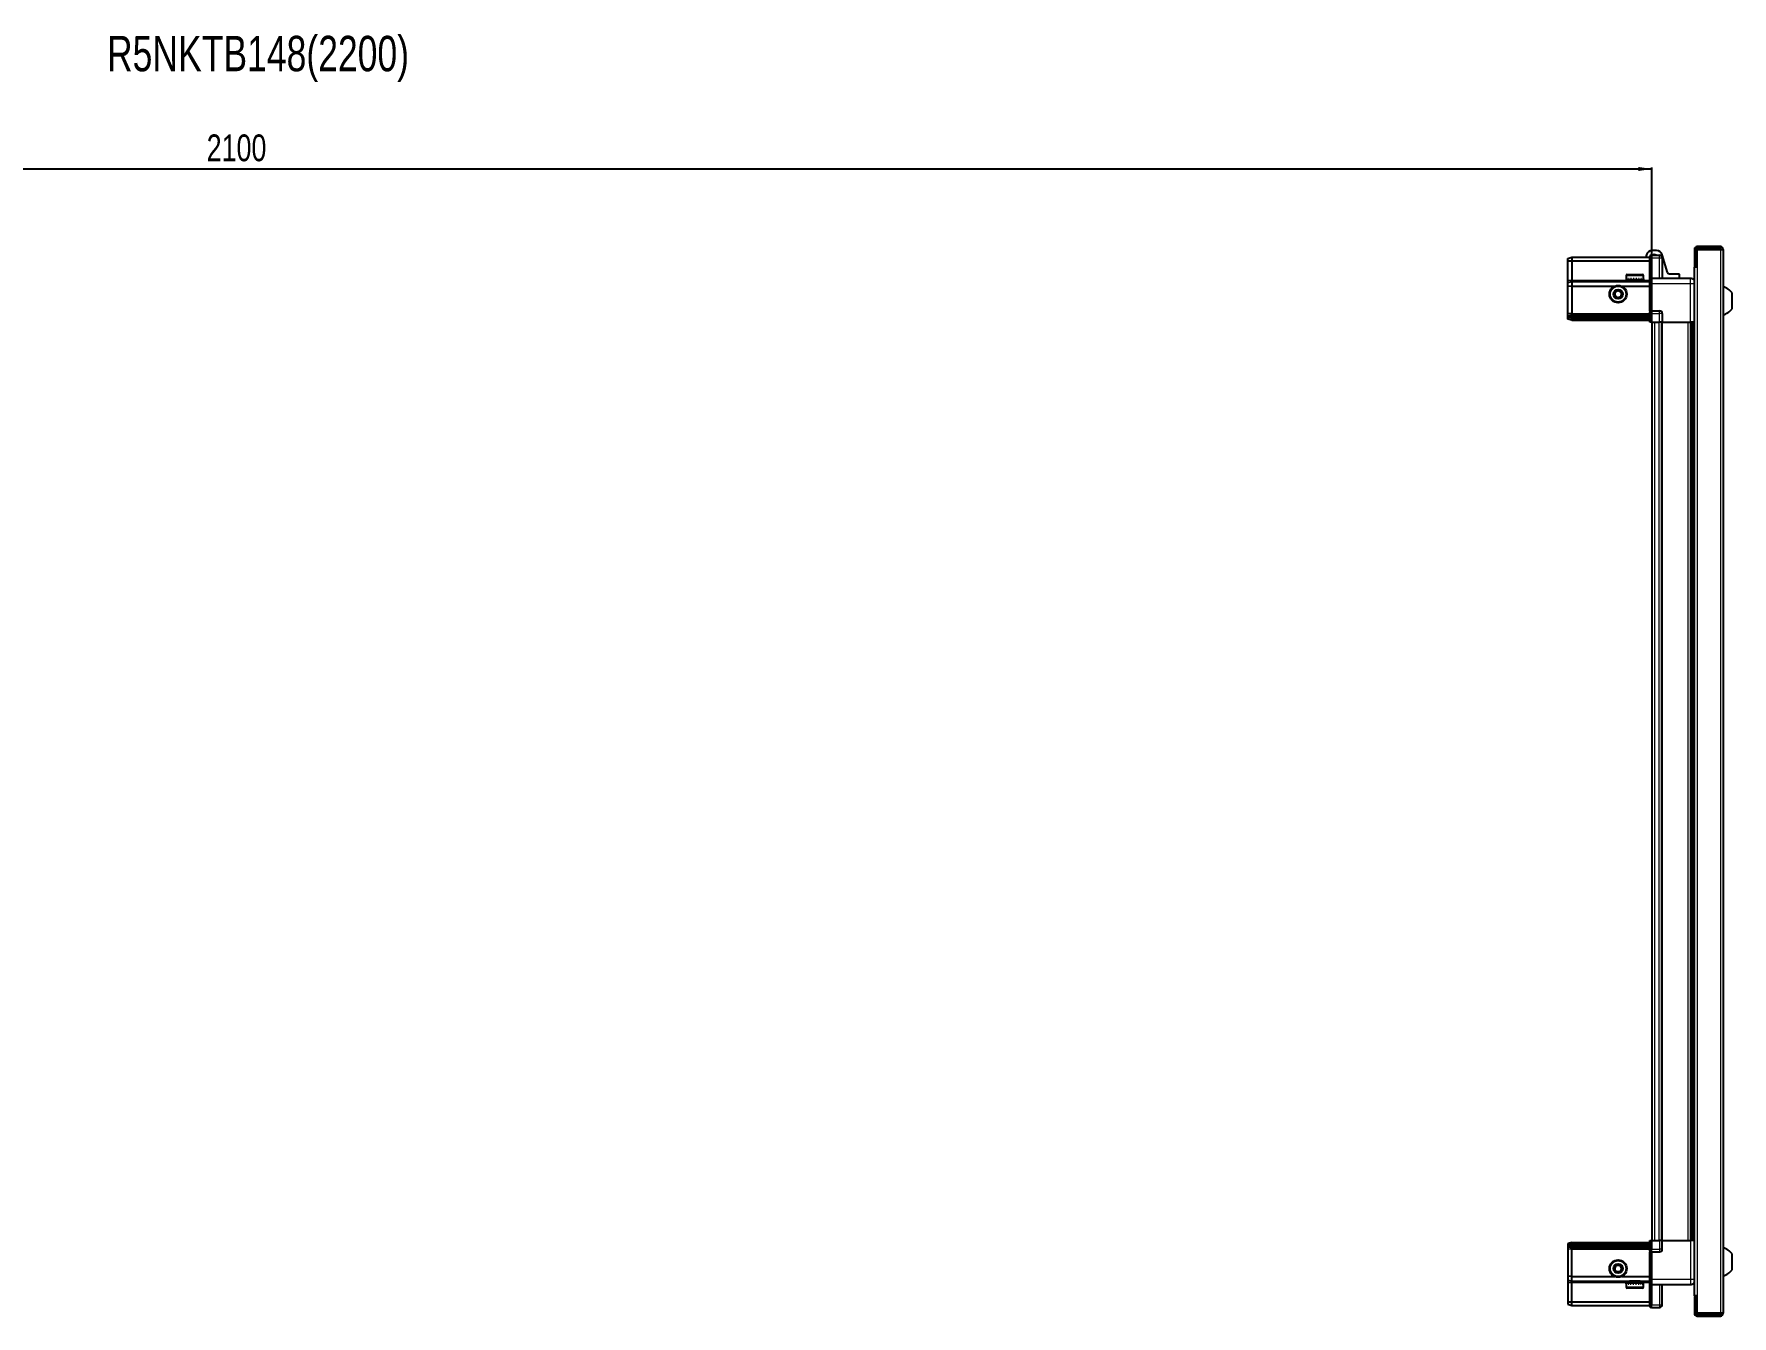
# Model space of a CAD drawing. Header units: millimetres. Extents: x 1256 to 6926, y -1366 to 2005.
# Drawn here: x 3948 to 5216, y 1048 to 2005 of the extents above; entities that cross this region are included whole.
import ezdxf

# ---------------------------------------------------------------- set-up
doc = ezdxf.new("R2010")
doc.units = ezdxf.units.MM
doc.layers.add('FORMAT', color=7, linetype='Continuous')
doc.styles.add('SLDTEXTSTYLE0', font='TXT', dxfattribs={"width": 0.75})
doc.dimstyles.new('SLDDIMSTYLE0', dxfattribs={"dimtxt": 20, "dimasz": 10, "dimexe": 0, "dimexo": 0.0625, "dimgap": 5, "dimtad": 2, "dimdec": 1, "dimrnd": 1e-09, "dimzin": 12, "dimdsep": 46, "dimtxsty": 'SLDTEXTSTYLE0', "dimsah": 1, "dimcen": 0.09, "dimadec": 0, "dimazin": 3, "dimtfac": 1, "dimtofl": 0, "dimtmove": 0, "dimatfit": 3, "dimfxl": 0, "dimfrac": 2, "dimtolj": 1, "dimtzin": 12, "dimarcsym": 0})

# ---------------------------------------------------------------- blocks, each defined once
blk = doc.blocks.new('_D_5')
at = {"layer": 'FORMAT'}
for p, q in [((3056.5, 1790.1), (3056.5, 1905.6)), ((3056.5, 1904.6), (5156.5, 1904.6)), ((5156.5, 1790.1), (5156.5, 1905.6))]:
    blk.add_line(p, q, dxfattribs=at)
for points in [[(3056.5, 1904.6), (3066.5, 1903.1), (3066.5, 1906.1)], [(5156.5, 1904.6), (5146.5, 1906.1), (5146.5, 1903.1)]]:
    blk.add_solid(points, dxfattribs=at)
at = {"layer": 'FORMAT', "insert": (4076.9, 1930.4), "char_height": 20, "attachment_point": 1, "style": 'SLDTEXTSTYLE0'}
blk.add_mtext('2100', dxfattribs=at)

msp = doc.modelspace()

# ---------------------------------------------------------------- linework, layer by layer
at = {"color": 7, "linetype": 'Continuous', "lineweight": 25}
for p, q in [((5152.44, 1840.34), (5151.95, 1838.6)), ((5155.98, 1840.1), (5155.11, 1839.6)), ((5155.11, 1839.6), (5155.11, 1838.1)), ((5156.31, 1840.1), (5155.98, 1840.1)), ((5156.31, 1838.1), (5156.31, 1840.1)), ((5156.31, 1840.1), (5162.31, 1840.1)), ((5160, 1843.6), (5156.77, 1843.6)), ((5168.09, 1827.19), (5164.32, 1840.34)), ((5188.31, 1844.5), (5188.31, 1832.1)), ((5189.81, 1844.5), (5189.81, 1832.1)), ((5190.31, 1831.6), (5190.31, 1844.5)), ((5190.31, 1844.5), (5207.71, 1844.5)), ((5207.71, 1846.6), (5190.41, 1846.6)), ((5207.71, 1845.1), (5190.41, 1845.1)), ((5207.71, 1845.1), (5207.71, 1846.6)), ((5207.71, 1844.5), (5209.81, 1844.5)), ((5209.81, 1844.5), (5209.81, 1049.7)), ((5093.81, 1837.8), (5096.81, 1838.6)), ((5093.81, 1835.95), (5093.81, 1837.8)), ((5093.81, 1835.95), (5096.81, 1836.1)), ((5093.81, 1821.6), (5093.81, 1835.95)), ((5096.81, 1838.6), (5096.81, 1836.1)), ((5096.81, 1838.6), (5155.11, 1838.6)), ((5096.81, 1836.1), (5096.81, 1821.6)), ((5096.81, 1836.1), (5155.11, 1836.1)), ((5155.11, 1823.3), (5155.11, 1838.1)), ((5156.31, 1838.1), (5156.31, 1823.3)), ((5164.31, 1838.1), (5164.31, 1823.1)), ((5188.21, 1831.6), (5188.21, 1062.6)), ((5188.21, 1831.6), (5190.31, 1831.6)), ((5188.31, 1832.1), (5189.81, 1832.1)), ((5093.81, 1819.8), (5093.81, 1821.6)), ((5093.81, 1819.8), (5096.81, 1820.6)), ((5093.81, 1816.77), (5093.81, 1819.8)), ((5096.81, 1817.1), (5093.81, 1816.77)), ((5093.81, 1796.6), (5093.81, 1816.77)), ((5096.81, 1821.6), (5096.81, 1820.6)), ((5096.81, 1820.6), (5096.81, 1817.1)), ((5096.81, 1820.6), (5155.11, 1820.6)), ((5096.81, 1817.1), (5096.81, 1796.6)), ((5096.81, 1817.1), (5128.81, 1817.1)), ((5133.81, 1817.1), (5155.11, 1817.1)), ((5137.31, 1825), (5137.31, 1822.1)), ((5137.31, 1822.1), (5137.35, 1822.1)), ((5137.47, 1822.6), (5137.35, 1822.6)), ((5137.35, 1822.6), (5137.35, 1822.1)), ((5137.35, 1822.1), (5137.47, 1822.1)), ((5137.47, 1822.6), (5137.47, 1822.1)), ((5137.47, 1822.1), (5137.88, 1822.1)), ((5138.22, 1822.6), (5137.88, 1822.6)), ((5137.88, 1822.6), (5137.88, 1822.1)), ((5137.88, 1822.1), (5138.22, 1822.1)), ((5138.11, 1825.8), (5149.51, 1825.8)), ((5138.22, 1822.6), (5138.22, 1822.1)), ((5138.22, 1822.1), (5138.99, 1822.1)), ((5139.52, 1822.6), (5138.99, 1822.6)), ((5138.99, 1822.6), (5138.99, 1822.1)), ((5138.99, 1822.1), (5139.52, 1822.1)), ((5139.41, 1822.1), (5139.41, 1822)), ((5139.41, 1822), (5148.21, 1822)), ((5139.52, 1822.6), (5139.52, 1822.1)), ((5139.52, 1822.1), (5140.57, 1822.1)), ((5139.81, 1821.6), (5140.5, 1821.12)), ((5139.81, 1821.6), (5147.81, 1821.6)), ((5140.5, 1821.12), (5139.81, 1820.64)), ((5139.81, 1820.64), (5139.81, 1820.6)), ((5139.81, 1820.64), (5147.81, 1820.64)), ((5140.5, 1821.12), (5147.12, 1821.12)), ((5141.23, 1822.6), (5140.57, 1822.6)), ((5140.57, 1822.6), (5140.57, 1822.1)), ((5140.57, 1822.1), (5141.23, 1822.1)), ((5141.23, 1822.6), (5141.23, 1822.1)), ((5141.23, 1822.1), (5142.47, 1822.1)), ((5143.2, 1822.6), (5142.47, 1822.6)), ((5142.47, 1822.6), (5142.47, 1822.1)), ((5142.47, 1822.1), (5142.91, 1822.1)), ((5142.91, 1822.6), (5142.91, 1822.1)), ((5143.2, 1822.6), (5143.2, 1822.1)), ((5143.2, 1822.1), (5144.5, 1822.1)), ((5145.23, 1822.6), (5144.5, 1822.6)), ((5144.5, 1822.6), (5144.5, 1822.1)), ((5144.77, 1822.6), (5144.77, 1822.1)), ((5144.77, 1822.1), (5145.23, 1822.1)), ((5145.23, 1822.6), (5145.23, 1822.1)), ((5145.23, 1822.1), (5146.47, 1822.1)), ((5147.12, 1822.6), (5146.47, 1822.6)), ((5146.47, 1822.6), (5146.47, 1822.1)), ((5146.47, 1822.1), (5147.12, 1822.1)), ((5147.12, 1822.6), (5147.12, 1822.1)), ((5147.12, 1822.1), (5148.17, 1822.1)), ((5147.12, 1821.12), (5147.81, 1821.6)), ((5147.81, 1820.64), (5147.12, 1821.12)), ((5147.81, 1820.6), (5147.81, 1820.64)), ((5148.69, 1822.6), (5148.17, 1822.6)), ((5148.17, 1822.6), (5148.17, 1822.1)), ((5148.17, 1822.1), (5148.69, 1822.1)), ((5148.21, 1822), (5148.21, 1822.1)), ((5148.69, 1822.6), (5148.69, 1822.1)), ((5148.69, 1822.1), (5149.45, 1822.1)), ((5149.78, 1822.6), (5149.45, 1822.6)), ((5149.45, 1822.6), (5149.45, 1822.1)), ((5149.45, 1822.1), (5149.78, 1822.1)), ((5149.78, 1822.6), (5149.78, 1822.1)), ((5149.78, 1822.1), (5150.17, 1822.1)), ((5150.28, 1822.6), (5150.17, 1822.6)), ((5150.17, 1822.6), (5150.17, 1822.1)), ((5150.17, 1822.1), (5150.28, 1822.1)), ((5150.28, 1822.6), (5150.28, 1822.1)), ((5150.28, 1822.1), (5150.31, 1822.1)), ((5150.31, 1822.1), (5150.31, 1825)), ((5155.11, 1823.1), (5155.11, 1823.3)), ((5156.31, 1823.1), (5155.11, 1823.1)), ((5155.11, 1819.1), (5155.11, 1823.1)), ((5155.11, 1798.8), (5155.11, 1819.1)), ((5156.31, 1823.3), (5156.31, 1823.1)), ((5156.31, 1823.1), (5156.31, 1819.1)), ((5156.31, 1823.1), (5185.31, 1823.1)), ((5156.31, 1819.1), (5156.31, 1798.8)), ((5177.26, 1826.1), (5169.53, 1826.1)), ((5177.26, 1823.1), (5177.26, 1826.1)), ((5216.41, 1800.1), (5216.41, 1812.1)), ((5093.81, 1794.8), (5093.81, 1796.6)), ((5096.81, 1795.6), (5093.81, 1794.8)), ((5093.81, 1794.06), (5093.81, 1794.8)), ((5096.81, 1794.6), (5093.81, 1794.06)), ((5093.81, 1793.56), (5093.81, 1794.06)), ((5093.81, 1792.41), (5093.81, 1793.56)), ((5096.81, 1793.1), (5093.81, 1793.56)), ((5096.81, 1791.6), (5093.81, 1792.41)), ((5096.81, 1796.6), (5096.81, 1795.6)), ((5096.81, 1795.6), (5096.81, 1794.6)), ((5096.81, 1795.6), (5155.11, 1795.6)), ((5096.81, 1794.6), (5096.81, 1793.1)), ((5096.81, 1794.6), (5155.11, 1794.6)), ((5096.81, 1793.1), (5096.81, 1791.6)), ((5096.81, 1793.1), (5155.11, 1793.1)), ((5096.81, 1791.6), (5155.11, 1791.6)), ((5155.11, 1798.6), (5155.11, 1798.8)), ((5156.31, 1798.6), (5155.11, 1798.6)), ((5155.11, 1798.6), (5155.11, 1797.93)), ((5155.11, 1790.1), (5155.11, 1797.93)), ((5155.98, 1790.1), (5155.11, 1790.1)), ((5155.98, 1796.6), (5155.98, 1790.1)), ((5156.31, 1790.1), (5155.98, 1790.1)), ((5156.31, 1798.8), (5156.31, 1798.6)), ((5156.31, 1796.6), (5156.31, 1798.6)), ((5156.31, 1798.6), (5162.31, 1798.6)), ((5156.31, 1796.6), (5156.31, 1798.6)), ((5156.31, 1796.6), (5156.31, 1790.1)), ((5156.31, 1790.1), (5162.31, 1790.1)), ((5156.46, 1790.1), (5156.46, 1104.1)), ((5164.31, 1790.1), (5162.31, 1790.1)), ((5163.66, 1790.1), (5163.66, 1104.1)), ((5164.31, 1796.6), (5164.31, 1790.1)), ((5164.31, 1790.1), (5185.31, 1790.1)), ((5186.33, 1104.1), (5186.33, 1790.1)), ((5186.37, 1104.1), (5186.37, 1790.1)), ((5188.16, 1790.1), (5188.16, 1104.1)), ((5155.11, 1096.28), (5155.11, 1104.1)), ((5155.11, 1104.1), (5155.98, 1104.1)), ((5155.98, 1104.1), (5155.98, 1104.1)), ((5155.98, 1104.1), (5155.98, 1097.6)), ((5156.31, 1104.1), (5155.98, 1104.1)), ((5156.31, 1104.1), (5156.31, 1097.6)), ((5156.31, 1104.1), (5156.31, 1104.1)), ((5156.31, 1104.1), (5156.31, 1097.6)), ((5156.31, 1104.1), (5162.31, 1104.1)), ((5164.31, 1104.1), (5162.31, 1104.1)), ((5164.31, 1097.6), (5164.31, 1104.1)), ((5164.31, 1104.1), (5185.31, 1104.1)), ((5096.81, 1102.6), (5093.81, 1101.8)), ((5093.81, 1101.8), (5093.81, 1100.65)), ((5096.81, 1101.1), (5093.81, 1100.65)), ((5093.81, 1100.65), (5093.81, 1100.15)), ((5096.81, 1099.6), (5093.81, 1100.15)), ((5093.81, 1100.15), (5093.81, 1099.41)), ((5096.81, 1098.6), (5093.81, 1099.41)), ((5093.81, 1099.41), (5093.81, 1097.6)), ((5093.81, 1097.6), (5093.81, 1077.44)), ((5096.81, 1101.1), (5096.81, 1102.6)), ((5096.81, 1102.6), (5155.11, 1102.6)), ((5096.81, 1099.6), (5096.81, 1101.1)), ((5096.81, 1101.1), (5155.11, 1101.1)), ((5096.81, 1099.6), (5155.11, 1099.6)), ((5096.81, 1098.6), (5096.81, 1099.6)), ((5096.81, 1098.6), (5155.11, 1098.6)), ((5096.81, 1097.6), (5096.81, 1098.6)), ((5096.81, 1077.1), (5096.81, 1097.6)), ((5155.11, 1096.28), (5155.11, 1095.6)), ((5156.31, 1095.6), (5155.11, 1095.6)), ((5155.11, 1095.4), (5155.11, 1095.6)), ((5155.11, 1075.1), (5155.11, 1095.4)), ((5156.31, 1095.6), (5156.31, 1097.6)), ((5156.31, 1095.6), (5156.31, 1095.4)), ((5156.31, 1095.6), (5162.31, 1095.6)), ((5156.31, 1095.4), (5156.31, 1075.1)), ((5216.41, 1082.1), (5216.41, 1094.1)), ((5096.81, 1077.1), (5093.81, 1077.44)), ((5093.81, 1077.44), (5093.81, 1074.41)), ((5093.81, 1074.41), (5096.81, 1073.6)), ((5093.81, 1074.41), (5093.81, 1072.6)), ((5093.81, 1072.6), (5093.81, 1058.26)), ((5096.81, 1077.1), (5128.81, 1077.1)), ((5096.81, 1073.6), (5096.81, 1077.1)), ((5096.81, 1073.6), (5155.11, 1073.6)), ((5096.81, 1072.6), (5096.81, 1073.6)), ((5096.81, 1058.1), (5096.81, 1072.6)), ((5133.81, 1077.1), (5155.11, 1077.1)), ((5137.31, 1072.1), (5137.31, 1069.2)), ((5137.33, 1072.1), (5137.31, 1072.1)), ((5137.33, 1071.6), (5137.33, 1072.1)), ((5137.43, 1072.1), (5137.33, 1072.1)), ((5137.33, 1071.6), (5137.43, 1071.6)), ((5137.43, 1071.6), (5137.43, 1072.1)), ((5137.8, 1072.1), (5137.43, 1072.1)), ((5137.8, 1071.6), (5137.8, 1072.1)), ((5138.12, 1072.1), (5137.8, 1072.1)), ((5137.8, 1071.6), (5138.12, 1071.6)), ((5149.51, 1068.4), (5138.11, 1068.4)), ((5138.12, 1071.6), (5138.12, 1072.1)), ((5138.86, 1072.1), (5138.12, 1072.1)), ((5138.86, 1071.6), (5138.86, 1072.1)), ((5139.37, 1072.1), (5138.86, 1072.1)), ((5138.86, 1071.6), (5139.37, 1071.6)), ((5139.37, 1071.6), (5139.37, 1072.1)), ((5140.4, 1072.1), (5139.37, 1072.1)), ((5139.41, 1072.2), (5139.41, 1072.1)), ((5148.21, 1072.2), (5139.41, 1072.2)), ((5139.81, 1073.6), (5139.81, 1073.57)), ((5139.81, 1073.57), (5140.5, 1073.09)), ((5147.81, 1073.57), (5139.81, 1073.57)), ((5140.5, 1073.09), (5139.81, 1072.6)), ((5147.81, 1072.6), (5139.81, 1072.6)), ((5140.4, 1071.6), (5140.4, 1072.1)), ((5141.05, 1072.1), (5140.4, 1072.1)), ((5140.4, 1071.6), (5141.05, 1071.6)), ((5147.12, 1073.09), (5140.5, 1073.09)), ((5141.05, 1071.6), (5141.05, 1072.1)), ((5142.28, 1072.1), (5141.05, 1072.1)), ((5142.28, 1071.6), (5142.28, 1072.1)), ((5142.77, 1072.1), (5142.28, 1072.1)), ((5142.28, 1071.6), (5143, 1071.6)), ((5142.77, 1071.6), (5142.77, 1072.1)), ((5143, 1071.6), (5143, 1072.1)), ((5144.3, 1072.1), (5143, 1072.1)), ((5144.3, 1071.6), (5144.3, 1072.1)), ((5144.3, 1071.6), (5145.04, 1071.6)), ((5144.64, 1071.6), (5144.64, 1072.1)), ((5145.04, 1072.1), (5144.64, 1072.1)), ((5145.04, 1071.6), (5145.04, 1072.1)), ((5146.28, 1072.1), (5145.04, 1072.1)), ((5146.28, 1071.6), (5146.28, 1072.1)), ((5146.95, 1072.1), (5146.28, 1072.1)), ((5146.28, 1071.6), (5146.95, 1071.6)), ((5146.95, 1071.6), (5146.95, 1072.1)), ((5148.02, 1072.1), (5146.95, 1072.1)), ((5147.12, 1073.09), (5147.81, 1073.57)), ((5147.81, 1072.6), (5147.12, 1073.09)), ((5147.81, 1073.57), (5147.81, 1073.6)), ((5148.02, 1071.6), (5148.02, 1072.1)), ((5148.55, 1072.1), (5148.02, 1072.1)), ((5148.02, 1071.6), (5148.55, 1071.6)), ((5148.21, 1072.1), (5148.21, 1072.2)), ((5148.55, 1071.6), (5148.55, 1072.1)), ((5149.34, 1072.1), (5148.55, 1072.1)), ((5149.34, 1071.6), (5149.34, 1072.1)), ((5149.7, 1072.1), (5149.34, 1072.1)), ((5149.34, 1071.6), (5149.7, 1071.6)), ((5149.7, 1071.6), (5149.7, 1072.1)), ((5150.13, 1072.1), (5149.7, 1072.1)), ((5150.13, 1071.6), (5150.13, 1072.1)), ((5150.26, 1072.1), (5150.13, 1072.1)), ((5150.13, 1071.6), (5150.26, 1071.6)), ((5150.26, 1071.6), (5150.26, 1072.1)), ((5150.31, 1072.1), (5150.26, 1072.1)), ((5150.31, 1069.2), (5150.31, 1072.1)), ((5155.11, 1071.1), (5155.11, 1075.1)), ((5156.31, 1071.1), (5155.11, 1071.1)), ((5155.11, 1070.9), (5155.11, 1071.1)), ((5155.11, 1056.1), (5155.11, 1070.9)), ((5156.31, 1075.1), (5156.31, 1071.1)), ((5156.31, 1071.1), (5156.31, 1070.9)), ((5156.31, 1071.1), (5185.31, 1071.1)), ((5156.31, 1070.9), (5156.31, 1056.1)), ((5156.31, 1070.9), (5156.31, 1056.1)), ((5164.31, 1056.1), (5164.31, 1071.1)), ((5093.81, 1058.26), (5096.81, 1058.1)), ((5093.81, 1058.26), (5093.81, 1056.41)), ((5093.81, 1056.41), (5096.81, 1055.6)), ((5096.81, 1058.1), (5155.11, 1058.1)), ((5096.81, 1055.6), (5096.81, 1058.1)), ((5096.81, 1055.6), (5155.11, 1055.6)), ((5155.11, 1056.1), (5155.11, 1054.6)), ((5155.11, 1054.6), (5155.98, 1054.1)), ((5156.31, 1054.1), (5155.98, 1054.1)), ((5156.31, 1054.1), (5156.31, 1056.1)), ((5156.31, 1054.1), (5162.31, 1054.1)), ((5190.31, 1062.6), (5188.21, 1062.6)), ((5188.31, 1062.1), (5188.31, 1049.7)), ((5188.31, 1062.1), (5189.81, 1062.1)), ((5189.81, 1062.1), (5189.81, 1049.7)), ((5190.31, 1049.7), (5190.31, 1062.6)), ((5207.71, 1049.7), (5190.31, 1049.7)), ((5190.41, 1049.1), (5207.71, 1049.1)), ((5190.41, 1047.6), (5207.71, 1047.6)), ((5209.81, 1049.7), (5207.71, 1049.7)), ((5207.71, 1049.1), (5207.71, 1047.6))]:
    msp.add_line(p, q, dxfattribs=at)
at = {"color": 8, "linetype": 'Continuous', "lineweight": 18}
for p, q in [((5162.31, 1838.1), (5162.31, 1840.1)), ((5189.81, 1844.5), (5188.31, 1844.5)), ((5190.41, 1845.1), (5190.41, 1846.6)), ((5207.71, 1844.5), (5207.71, 1049.7)), ((5156.31, 1838.1), (5155.11, 1838.1)), ((5156.31, 1838.1), (5162.31, 1838.1)), ((5162.31, 1823.1), (5162.31, 1838.1)), ((5162.31, 1838.1), (5164.31, 1838.1)), ((5190.31, 1831.6), (5190.31, 1062.6)), ((5093.81, 1821.6), (5096.81, 1821.6)), ((5096.81, 1821.6), (5139.81, 1821.6)), ((5137.31, 1825), (5150.31, 1825)), ((5147.81, 1821.6), (5155.11, 1821.6)), ((5155.11, 1823.3), (5156.31, 1823.3)), ((5156.31, 1819.1), (5155.11, 1819.1)), ((5156.31, 1819.1), (5185.31, 1819.1)), ((5185.31, 1790.1), (5185.31, 1819.1)), ((5096.81, 1796.6), (5093.81, 1796.6)), ((5096.81, 1796.6), (5155.11, 1796.6)), ((5155.11, 1798.8), (5156.31, 1798.8)), ((5156.31, 1796.6), (5155.98, 1796.6)), ((5156.31, 1796.6), (5162.31, 1796.6)), ((5158.46, 1790.1), (5158.46, 1104.1)), ((5161.66, 1790.1), (5161.66, 1104.1)), ((5162.31, 1796.6), (5162.31, 1798.6)), ((5162.31, 1790.1), (5162.31, 1796.6)), ((5164.31, 1796.6), (5162.31, 1796.6)), ((5164.31, 1790.1), (5164.31, 1104.1)), ((5183.71, 1104.1), (5183.71, 1790.1)), ((5185.13, 1790.1), (5185.13, 1104.1)), ((5187.58, 1104.1), (5187.58, 1790.1)), ((5156.31, 1104.1), (5155.98, 1104.1)), ((5162.31, 1104.1), (5162.31, 1097.6)), ((5185.31, 1104.1), (5185.31, 1075.1)), ((5096.81, 1097.6), (5093.81, 1097.6)), ((5096.81, 1097.6), (5155.11, 1097.6)), ((5156.31, 1095.4), (5155.11, 1095.4)), ((5156.31, 1097.6), (5155.98, 1097.6)), ((5156.31, 1097.6), (5162.31, 1097.6)), ((5164.31, 1097.6), (5162.31, 1097.6)), ((5162.31, 1097.6), (5162.31, 1095.6)), ((5093.81, 1072.6), (5096.81, 1072.6)), ((5096.81, 1072.6), (5139.81, 1072.6)), ((5150.31, 1069.2), (5137.31, 1069.2)), ((5147.81, 1072.6), (5155.11, 1072.6)), ((5156.31, 1075.1), (5155.11, 1075.1)), ((5156.31, 1070.9), (5155.11, 1070.9)), ((5156.31, 1075.1), (5185.31, 1075.1)), ((5162.31, 1071.1), (5162.31, 1056.1)), ((5156.31, 1056.1), (5155.11, 1056.1)), ((5156.31, 1056.1), (5162.31, 1056.1)), ((5162.31, 1056.1), (5164.31, 1056.1)), ((5162.31, 1056.1), (5162.31, 1054.1)), ((5189.81, 1049.7), (5188.31, 1049.7)), ((5190.41, 1049.1), (5190.41, 1047.6))]:
    msp.add_line(p, q, dxfattribs=at)
at = {"color": 7, "linetype": 'Continuous', "lineweight": 25}
for centre, radius in [((5131.31, 1811.1), 6.5), ((5131.31, 1811.1), 3.46), ((5131.31, 1083.1), 6.5), ((5131.31, 1083.1), 3.46)]:
    msp.add_circle(centre, radius, dxfattribs=at)
at = {"color": 8, "linetype": 'Continuous', "lineweight": 18}
for centre in [(5131.31, 1811.1), (5131.31, 1083.1)]:
    msp.add_circle(centre, 5.7, dxfattribs=at)
at = {"color": 7, "linetype": 'Continuous', "lineweight": 25}
for centre, radius, start, end in [((5156.77, 1839.1), 4.5, 90, 164), ((5158.36, 1838.7), 1.9, 47.4631, 132.5369), ((5160, 1839.1), 4.5, 16, 90), ((5162.31, 1838.1), 2, 0, 90), ((5190.41, 1844.5), 2.1, 90, 180), ((5190.41, 1844.5), 0.6, 90, 180), ((5207.71, 1844.5), 2.1, 360, 90), ((5207.71, 1844.5), 0.6, 360, 90), ((5169.53, 1827.6), 1.5, 196, 270), ((5138.11, 1825), 0.8, 90, 180), ((5139.41, 1821.6), 0.4, 0, 90), ((5148.21, 1821.6), 0.4, 90, 180), ((5149.51, 1825), 0.8, 0, 90), ((5206.79, 1805.08), 11.91, 36.1266, 75.29965), ((5131.31, 1811.1), 2.5, 120.74103, 180.74103), ((5131.31, 1811.1), 2.5, 180.74103, 240.74103), ((5131.31, 1811.1), 2.5, 60.74103, 120.74103), ((5131.31, 1811.1), 2.5, 240.74103, 300.74103), ((5131.31, 1811.1), 2.5, 0.74103, 60.74103), ((5131.31, 1811.1), 2.5, 300.74103, 0.74103), ((5162.31, 1796.6), 2, 0, 90), ((5206.79, 1807.13), 11.91, 284.70035, 323.8734), ((5162.31, 1097.6), 2, 270, 0), ((5206.79, 1087.08), 11.91, 36.1266, 75.29965), ((5131.31, 1083.1), 2.5, 155.91157, 215.91157), ((5131.31, 1083.1), 2.5, 95.91157, 155.91157), ((5131.31, 1083.1), 2.5, 215.91157, 275.91157), ((5131.31, 1083.1), 2.5, 35.91157, 95.91157), ((5131.31, 1083.1), 2.5, 275.91157, 335.91157), ((5131.31, 1083.1), 2.5, 335.91157, 35.91157), ((5206.79, 1089.13), 11.91, 284.70035, 323.8734), ((5138.11, 1069.2), 0.8, 180, 270), ((5139.41, 1072.6), 0.4, 270, 0), ((5148.21, 1072.6), 0.4, 180, 270), ((5149.51, 1069.2), 0.8, 270, 0), ((5162.31, 1056.1), 2, 270, 0), ((5190.41, 1049.7), 2.1, 180, 270), ((5190.41, 1049.7), 0.6, 180, 270), ((5207.71, 1049.7), 0.6, 270, 0), ((5207.71, 1049.7), 2.1, 270, 0)]:
    msp.add_arc(centre, radius, start, end, dxfattribs=at)
for centre, start_param, end_param in [((5152.51, 1796.6), 0, 0.7227342), ((5152.51, 1097.6), 5.5604511, 6.2831853)]:
    msp.add_ellipse(centre, major_axis=(3.46, 0), ratio=0.5773503, start_param=start_param, end_param=end_param, dxfattribs=at)
for points, knots in [([(5185.31, 1823.1), (5185.75, 1823.06), (5186.43, 1822.99), (5187.24, 1822.55), (5187.8, 1822.11), (5188.08, 1821.74), (5188.21, 1821.56)], [0, 0, 0, 0, 0.3842982, 0.5911726, 0.8024372, 1, 1, 1, 1]), ([(5128.79, 1812.52), (5129.24, 1812.78), (5130.06, 1813.27), (5130.89, 1813.76), (5131.27, 1813.99)], [0, 0, 0, 0, 0.5346859, 1, 1, 1, 1]), ([(5128.83, 1809.63), (5128.83, 1809.75), (5128.82, 1810.35), (5128.81, 1811.35), (5128.8, 1812.17), (5128.79, 1812.52)], [0, 0, 0, 0, 0.1331247, 0.6370994, 1, 1, 1, 1]), ([(5131.35, 1808.22), (5130.9, 1808.47), (5130.06, 1808.94), (5129.22, 1809.41), (5128.83, 1809.63)], [0, 0, 0, 0, 0.5346859, 1, 1, 1, 1]), ([(5131.27, 1813.99), (5131.72, 1813.74), (5132.57, 1813.27), (5133.4, 1812.8), (5133.79, 1812.58)], [0, 0, 0, 0, 0.5346859, 1, 1, 1, 1]), ([(5133.83, 1809.69), (5133.39, 1809.43), (5132.56, 1808.94), (5131.73, 1808.45), (5131.35, 1808.22)], [0, 0, 0, 0, 0.5346859, 1, 1, 1, 1]), ([(5133.79, 1812.58), (5133.8, 1812.24), (5133.81, 1811.41), (5133.82, 1810.42), (5133.83, 1809.82), (5133.83, 1809.69)], [0, 0, 0, 0, 0.3629006, 0.8668753, 1, 1, 1, 1]), ([(5188.16, 1790.1), (5188.12, 1790.1), (5187.9, 1790.1), (5187.18, 1790.1), (5186.22, 1790.1), (5185.57, 1790.1), (5185.31, 1790.1)], [0, 0, 0, 0, 0.0717073, 0.4209791, 0.7702508, 1, 1, 1, 1]), ([(5188.16, 1104.1), (5188.12, 1104.1), (5187.9, 1104.1), (5187.18, 1104.1), (5186.22, 1104.1), (5185.57, 1104.1), (5185.31, 1104.1)], [0, 0, 0, 0, 0.0717073, 0.4209791, 0.7702508, 1, 1, 1, 1]), ([(5128.44, 1082.81), (5128.65, 1083.28), (5129.04, 1084.16), (5129.44, 1085.03), (5129.62, 1085.44)], [0, 0, 0, 0, 0.5346859, 1, 1, 1, 1]), ([(5130.13, 1080.47), (5129.83, 1080.89), (5129.26, 1081.67), (5128.7, 1082.45), (5128.44, 1082.81)], [0, 0, 0, 0, 0.5346859, 1, 1, 1, 1]), ([(5129.62, 1085.44), (5129.96, 1085.48), (5130.78, 1085.56), (5131.77, 1085.67), (5132.36, 1085.73), (5132.49, 1085.74)], [0, 0, 0, 0, 0.3629006, 0.8668753, 1, 1, 1, 1]), ([(5133, 1080.77), (5132.88, 1080.75), (5132.28, 1080.69), (5131.29, 1080.59), (5130.48, 1080.5), (5130.13, 1080.47)], [0, 0, 0, 0, 0.1331247, 0.6370994, 1, 1, 1, 1]), ([(5132.49, 1085.74), (5132.79, 1085.32), (5133.36, 1084.54), (5133.92, 1083.76), (5134.18, 1083.4)], [0, 0, 0, 0, 0.5346859, 1, 1, 1, 1]), ([(5134.18, 1083.4), (5133.97, 1082.93), (5133.58, 1082.05), (5133.19, 1081.17), (5133, 1080.77)], [0, 0, 0, 0, 0.5346859, 1, 1, 1, 1]), ([(5185.31, 1071.1), (5185.75, 1071.15), (5186.43, 1071.22), (5187.24, 1071.66), (5187.8, 1072.1), (5188.08, 1072.47), (5188.21, 1072.65)], [0, 0, 0, 0, 0.38429816, 0.59117259, 0.8024372, 1, 1, 1, 1])]:
    msp.add_open_spline(points, degree=3, knots=knots, dxfattribs=at)
at = {"color": 8, "linetype": 'Continuous', "lineweight": 18}
for points in [[(5185.31, 1819.1), (5185.31, 1819.63), (5185.31, 1820.68), (5185.31, 1822), (5185.31, 1822.92), (5185.31, 1823.04), (5185.31, 1823.1)], [(5185.31, 1075.1), (5185.31, 1074.58), (5185.31, 1073.53), (5185.31, 1072.21), (5185.31, 1071.28), (5185.31, 1071.16), (5185.31, 1071.1)]]:
    msp.add_open_spline(points, degree=3, dxfattribs=at)
for points in [[(5185.31, 1819.1), (5185.75, 1819.1), (5186.43, 1819.1), (5187.24, 1819.1), (5187.8, 1819.1), (5188.08, 1819.1), (5188.21, 1819.1)], [(5185.31, 1075.1), (5185.75, 1075.1), (5186.43, 1075.1), (5187.24, 1075.1), (5187.8, 1075.1), (5188.08, 1075.1), (5188.21, 1075.1)]]:
    msp.add_open_spline(points, degree=3, knots=[0, 0, 0, 0, 0.3842982, 0.5911726, 0.8024372, 1, 1, 1, 1], dxfattribs=at)

# ---------------------------------------------------------------- texts
at = {"layer": 'FORMAT', "insert": (4002.4, 2004.07), "char_height": 26.4583, "attachment_point": 1, "style": 'SLDTEXTSTYLE0'}
msp.add_mtext('R5NKTB148(2200)', dxfattribs=at)

# ---------------------------------------------------------------- dimensions: what is measured, and where the dimension line sits
at = {"layer": 'FORMAT'}
dim = msp.add_linear_dim(base=(5156.46, 1904.6), p1=(3056.46, 1790.1), p2=(5156.46, 1790.1), angle=0, dimstyle='SLDDIMSTYLE0', dxfattribs=at)
dim.commit()
dim.dimension.update_dxf_attribs({"geometry": '_D_5', "text_midpoint": (4106.46, 1904.6), "dimtype": 160})

doc.saveas('drawing.dxf')
